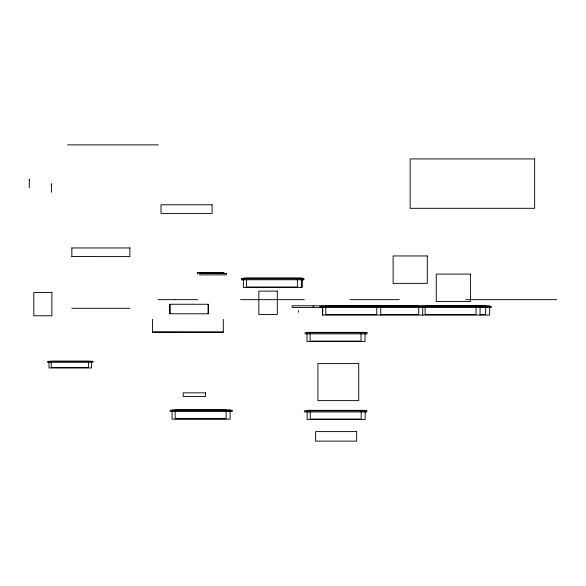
<?xml version="1.0" encoding="UTF-8"?>
<svg xmlns="http://www.w3.org/2000/svg" width="586" height="586" viewBox="0 0 586 586"><rect width="100%" height="100%" fill="white"/><g stroke="black" fill="none" stroke-linecap="round" stroke-linejoin="round"><path stroke-width="0.88" d="M67.5 144.874L158.367 144.874M71.866 247.951L129.887 247.951M71.866 256.558L129.887 256.602L129.887 247.9M197.387 274.138L197.387 272.754L223.918 272.739L223.918 273.948M197.387 272.798L223.918 272.798M199.775 273.559L226.306 273.559M244.333 278.101L302.354 278.101L302.354 287.316L300.596 287.316M243.344 279.72L241.535 279.72L241.535 278.636L303.944 278.636L303.944 279.72L301.233 279.72M157.978 299.658L173.983 299.658M174.306 299.658L197.511 299.658M240.568 299.658L304.273 299.658M349.93 299.658L399.3 299.658M465.833 299.658L556.7 299.658M208.257 304.259L169.889 304.259L169.889 313.796L208.257 313.796L208.257 304.259L208.228 313.796M325.464 305.995L418.726 305.995L418.726 306.852M323.142 307.416L292.136 307.416L292.136 305.782L489.676 305.855L489.676 315.07L322.403 315.07L322.403 307.525M319.612 307.474L491.266 307.474L491.266 306.383L319.934 306.383L319.934 307.474M71.866 308.309L129.887 308.309M380.504 314.594L418.726 314.594L418.726 307.716M480.571 314.594L485.669 314.594L485.669 307.716M223.288 332.086L152.536 332.086L223.288 332.196L223.288 319.297M175.155 410.09L226.115 410.09M364.704 305.855L367.766 305.995M344.802 305.855L347.403 306.148M29.307 187.674L29.3 179.309L29.307 180.144M51.4 184.758L51.4 183.916L51.4 192.281M485.669 306.852L485.669 305.995L425.099 305.995L425.099 306.852M481.655 306.383L481.655 307.474M480.066 305.855L480.066 315.07M476.059 305.995L476.059 306.852M476.059 307.716L476.059 314.594L425.099 314.594L425.099 307.716M424.315 306.383L424.315 307.474M422.726 305.855L422.726 315.07M382.336 306.383L382.336 307.474M382.021 306.383L382.021 307.474M380.746 305.855L380.746 315.07M376.747 305.995L376.747 306.852M376.747 307.716L376.747 314.594L325.787 314.594L325.787 307.716M325.787 305.995L325.787 306.852M322.725 305.855L322.725 315.07M313.239 305.782L313.239 307.416M301.072 278.665L301.072 279.756M298.472 310.785L298.472 312.177M244.545 278.665L244.545 279.756M226.115 410.947L226.115 418.69L175.155 418.69L175.155 410.947M169.911 304.259L169.911 313.796M152.536 319.297L152.536 332.225M91.27 361.489L91.27 362.287M71.866 247.9L71.866 256.602M49.847 361.489L49.847 362.287M534.659 158.931L410.149 158.931L410.149 208.308L534.659 208.308L534.659 158.931M212.11 204.785L161.004 204.785L161.004 213.407L212.11 213.407L212.11 204.785M427.275 255.95L393.118 255.95L393.118 283.368L427.275 283.368L427.275 255.95M226.306 273.501L199.775 273.501L199.775 274.9L226.306 274.856L226.306 273.508M470.404 274.087L436.255 274.087L436.255 301.497L470.404 301.497L470.404 274.087M301.394 278.269L243.373 278.269L243.373 287.484L301.394 287.484L301.394 278.269M297.388 278.409L246.428 278.409L246.428 287.008L297.388 287.008L297.388 278.409M303.409 278.665L241.432 278.665L241.432 279.756L303.409 279.756L303.409 278.665M277.303 291.117L258.836 291.117L258.836 314.506L277.303 314.506L277.303 291.117M51.89 292.539L33.812 292.539L33.812 315.788L51.89 315.788L51.89 292.539M365.041 332.35L307.013 332.35L307.013 341.565L365.041 341.565L365.041 332.35M361.035 332.489L310.075 332.489L310.075 341.089L361.035 341.089L361.035 332.489M367.048 332.753L305.079 332.753L305.079 333.844L367.048 333.844L367.048 332.753M91.504 361.196L48.982 361.196L48.982 367.949L91.504 367.949L91.504 361.196M88.567 361.298L51.224 361.298L51.224 367.598L88.567 367.598L88.567 361.298M92.976 361.489L47.561 361.489L47.561 362.287L92.976 362.287L92.976 361.489M358.72 363.598L317.912 363.598L317.912 400.626L358.72 400.626L358.72 363.598M205.466 392.84L183.162 392.84L183.162 396.517L205.466 396.517L205.466 392.84M230.122 409.951L172.094 409.951L172.094 419.166L230.122 419.166L230.122 409.951M232.137 410.347L170.16 410.347L170.16 411.438L232.137 411.438L232.137 410.347M365.181 410.325L307.159 410.325L307.159 419.539L365.181 419.539L365.181 410.325M361.181 410.464L310.221 410.464L310.221 419.063L361.181 419.063L361.181 410.464M366.77 410.852L304.361 410.852L304.361 411.943L366.77 411.943L366.77 410.852M356.662 431.589L315.605 431.589L315.605 441.126L356.662 441.126L356.662 431.589"/></g></svg>
